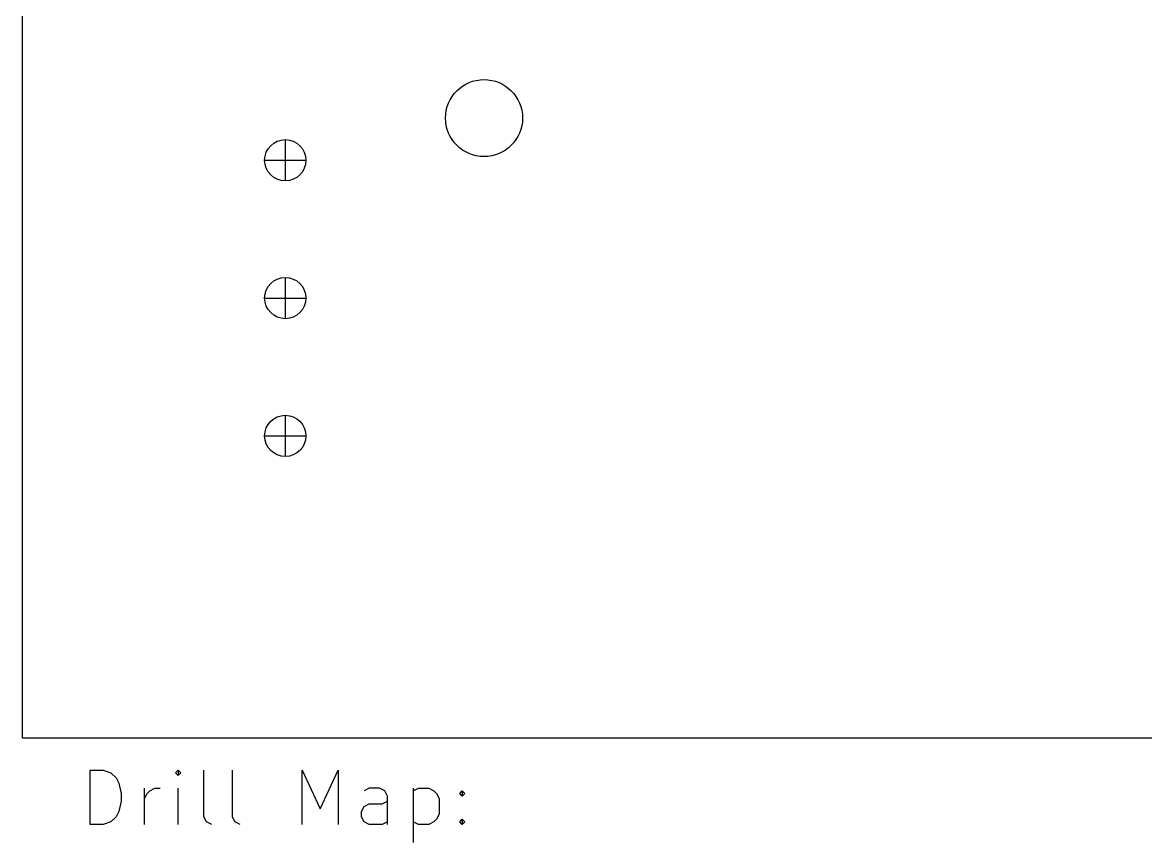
# Model space of a CAD drawing. Extents: x 32 to 207, y -154 to -37.
# Drawn here: x 33.49 to 74.9, y -126.12 to -95.88 of the extents above; entities that cross this region are included whole.
import ezdxf

# ---------------------------------------------------------------- set-up
doc = ezdxf.new("R2010")
doc.units = 0
doc.layers.add('BLACK', color=7, linetype='CONTINUOUS')

msp = doc.modelspace()

# ---------------------------------------------------------------- linework, layer by layer
at = {"layer": 'BLACK', "linetype": 'CONTINUOUS'}
for p, q in [((33.4909, -122.27), (33.4913, -36.7559)), ((43.18, -100.205), (43.18, -101.725)), ((42.42, -100.965), (43.94, -100.965)), ((43.18, -105.285), (43.18, -106.805)), ((42.42, -106.045), (43.94, -106.045)), ((43.18, -110.365), (43.18, -111.885)), ((42.42, -111.125), (43.94, -111.125)), ((206.846, -122.27), (33.4909, -122.27)), ((35.9921, -125.45), (35.9921, -123.45)), ((35.9921, -123.45), (36.4682, -123.45)), ((36.4682, -123.45), (36.754, -123.545)), ((36.754, -123.545), (36.9444, -123.735)), ((36.9444, -123.735), (37.0397, -123.926)), ((39.2302, -123.45), (39.1349, -123.545)), ((39.1349, -123.545), (39.2302, -123.64)), ((39.3254, -123.545), (39.2302, -123.45)), ((39.2302, -123.45), (39.2302, -123.64)), ((39.2302, -123.64), (39.3254, -123.545)), ((40.1825, -125.164), (40.1825, -123.45)), ((41.2302, -125.164), (41.2302, -123.45)), ((43.8016, -125.45), (43.8016, -123.45)), ((43.8016, -123.45), (44.4682, -124.878)), ((44.4682, -124.878), (45.1349, -123.45)), ((45.1349, -123.45), (45.1349, -125.45)), ((37.0397, -123.926), (37.1349, -124.307)), ((37.9921, -125.45), (37.9921, -124.116)), ((38.0873, -124.307), (38.1825, -124.211)), ((38.1825, -124.211), (38.373, -124.116)), ((38.373, -124.116), (38.5635, -124.116)), ((39.2302, -125.45), (39.2302, -124.116)), ((46.2778, -124.116), (46.0873, -124.211)), ((46.6587, -124.116), (46.2778, -124.116)), ((46.8492, -124.211), (46.6587, -124.116)), ((46.9444, -124.402), (46.8492, -124.211)), ((47.8968, -124.116), (47.8968, -126.116)), ((47.8968, -124.211), (48.0873, -124.116)), ((48.0873, -124.116), (48.4682, -124.116)), ((48.4682, -124.116), (48.6587, -124.211)), ((48.6587, -124.211), (48.754, -124.307)), ((49.6111, -124.307), (49.7063, -124.211)), ((49.7063, -124.211), (49.8016, -124.307)), ((49.7063, -124.211), (49.7063, -124.402)), ((37.1349, -124.592), (37.0397, -124.973)), ((37.1349, -124.307), (37.1349, -124.592)), ((37.9921, -124.497), (38.0873, -124.307)), ((46.754, -124.688), (46.9444, -124.592)), ((46.9444, -125.45), (46.9444, -124.402)), ((48.754, -124.307), (48.8492, -124.497)), ((48.8492, -124.497), (48.8492, -125.069)), ((49.7063, -124.402), (49.6111, -124.307)), ((49.8016, -124.307), (49.7063, -124.402)), ((37.0397, -124.973), (36.9444, -125.164)), ((45.9921, -124.973), (46.0873, -124.783)), ((45.9921, -125.164), (45.9921, -124.973)), ((46.0873, -124.783), (46.2778, -124.688)), ((46.2778, -124.688), (46.754, -124.688)), ((36.4682, -125.45), (35.9921, -125.45)), ((36.754, -125.354), (36.4682, -125.45)), ((36.9444, -125.164), (36.754, -125.354)), ((40.2778, -125.354), (40.1825, -125.164)), ((40.4682, -125.45), (40.2778, -125.354)), ((41.3254, -125.354), (41.2302, -125.164)), ((41.5159, -125.45), (41.3254, -125.354)), ((46.0873, -125.354), (45.9921, -125.164)), ((46.2778, -125.45), (46.0873, -125.354)), ((46.754, -125.45), (46.2778, -125.45)), ((46.9444, -125.354), (46.754, -125.45)), ((48.0873, -125.45), (47.8968, -125.354)), ((48.4682, -125.45), (48.0873, -125.45)), ((48.6587, -125.354), (48.4682, -125.45)), ((48.754, -125.259), (48.6587, -125.354)), ((48.8492, -125.069), (48.754, -125.259)), ((49.6111, -125.354), (49.7063, -125.259)), ((49.7063, -125.45), (49.6111, -125.354)), ((49.7063, -125.259), (49.8016, -125.354)), ((49.7063, -125.259), (49.7063, -125.45)), ((49.8016, -125.354), (49.7063, -125.45))]:
    msp.add_line(p, q, dxfattribs=at)
at = {"layer": 'BLACK'}
for centre, radius in [((50.5089, -99.4098), 1.4199), ((43.18, -100.965), 0.76), ((43.18, -106.045), 0.76), ((43.18, -111.125), 0.76)]:
    msp.add_circle(centre, radius, dxfattribs=at)

doc.saveas('drawing.dxf')
